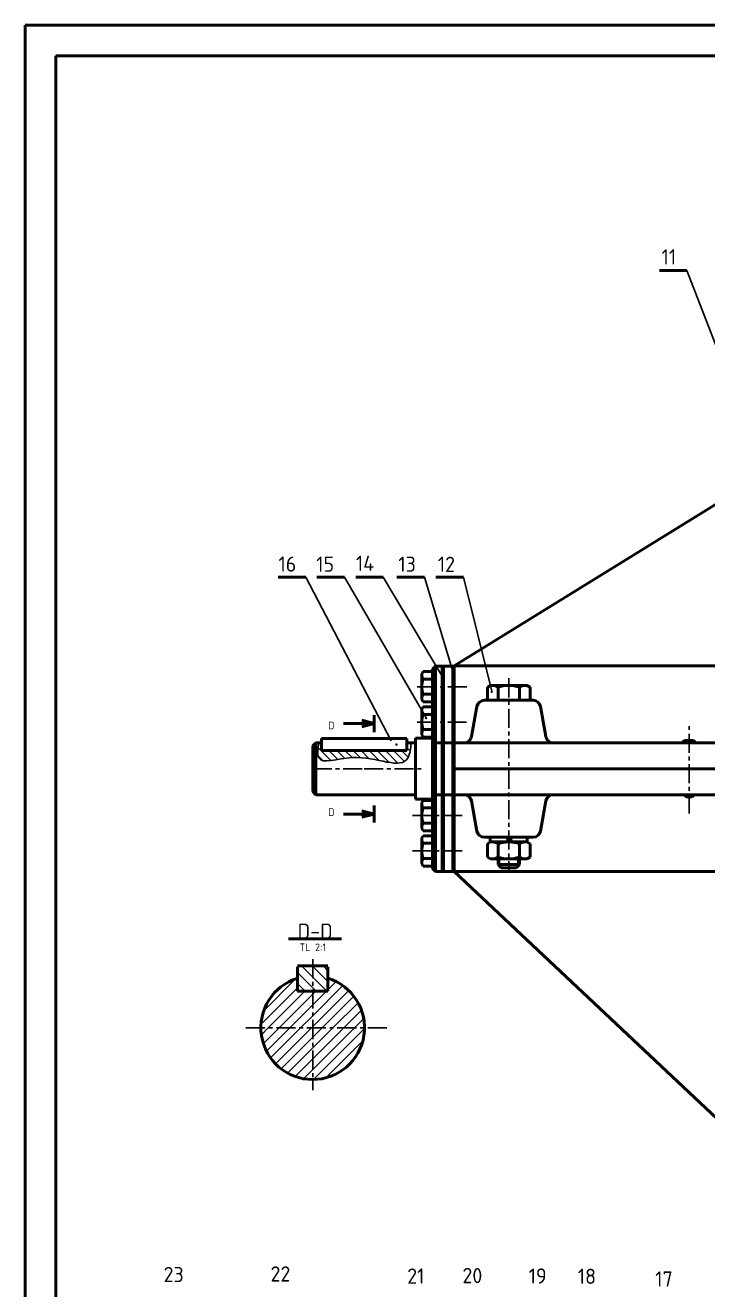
# Model space of a CAD drawing. Header units: millimetres. Extents: x -21370 to -1531, y 2 to 2748.
# Drawn here: x -4722 to -4274, y 854 to 1684 of the extents above; entities that cross this region are included whole.
import ezdxf

# ---------------------------------------------------------------- set-up
doc = ezdxf.new("R2010")
doc.units = ezdxf.units.MM
doc.header["$LTSCALE"] = 10
doc.header["$MEASUREMENT"] = 0
doc.linetypes.add('CENTER', pattern=[2, 1.25, -0.25, 0.25, -0.25])
for name, color, linetype, lineweight in [('manh', 3, 'Continuous', 25), ('net dam', 7, 'Continuous', 50), ('NET TAM', 80, 'CENTER', 25), ('NET ĐẬM', 7, 'Continuous', 50), ('THƯỜNG MẢNH', 110, 'Continuous', 25)]:
    doc.layers.add(name, color=color, linetype=linetype, lineweight=lineweight)
doc.styles.add('7284', font='')
doc.styles.add('MtXpl_TCVN_7284', font='')
doc.styles.get('7284').set_extended_font_data('TCVN 7284')
doc.styles.get('MtXpl_TCVN_7284').set_extended_font_data('TCVN 7284', bold=True)

msp = doc.modelspace()

# ---------------------------------------------------------------- hatches: boundary and pattern name
at = {"layer": 'manh'}
h = msp.add_hatch(color=256, dxfattribs=at)
edge = h.paths.add_edge_path(flags=0)
edge.add_arc((-4447.904, 1256.445), 0.832, 0, 360)
h = msp.add_hatch(color=256, dxfattribs=at)
edge = h.paths.add_edge_path(flags=0)
edge.add_arc((-4440.367, 1256.657), 0.832, 0, 360)
h = msp.add_hatch(color=256, dxfattribs=at)
edge = h.paths.add_edge_path(flags=0)
edge.add_arc((-4415.632, 1246.461), 0.832, 0, 360)
h = msp.add_hatch(color=256, dxfattribs=at)
edge = h.paths.add_edge_path(flags=0)
edge.add_arc((-4458.726, 1229.251), 0.832, 0, 360)
h = msp.add_hatch(color=256, dxfattribs=at)
edge = h.paths.add_edge_path(flags=0)
edge.add_arc((-4478.118, 1211.883), 0.832, 0, 360)

# ---------------------------------------------------------------- linework, layer by layer
at = {"layer": 'net dam'}
for p, q in [((-4440.195, 1263.47), (-4264.202, 1372.263)), ((-4452.462, 1263.469), (-4452.462, 1128.469)), ((-4440.195, 1263.47), (-4440.195, 1128.47)), ((-4527.345, 1207.97), (-4527.345, 1215.97)), ((-4471.345, 1215.97), (-4471.345, 1207.97)), ((-4471.345, 1212.97), (-4465.595, 1212.97)), ((-4465.595, 1175.921), (-4465.595, 1216.018)), ((-4465.595, 1216.018), (-4454.462, 1216.018)), ((-4465.595, 1175.921), (-4454.462, 1175.921))]:
    msp.add_line(p, q, dxfattribs=at)
at = {"layer": 'NET TAM'}
for p, q in [((-4404.456, 1255.375), (-4404.456, 1127.87)), ((-4464.426, 1249.895), (-4461.462, 1249.895)), ((-4464.426, 1249.895), (-4431.703, 1249.895)), ((-4464.426, 1226.684), (-4461.462, 1226.684)), ((-4464.426, 1226.684), (-4432.127, 1226.684)), ((-4286.051, 1166.524), (-4286.051, 1225.061)), ((-4533.095, 1195.97), (-4499.345, 1195.97)), ((-4533.095, 1195.97), (-4499.345, 1195.97)), ((-4533.095, 1195.97), (-4499.345, 1195.97)), ((-4533.095, 1195.97), (-4499.345, 1195.97)), ((-4499.345, 1195.97), (-4460.289, 1195.97)), ((-4452.462, 1195.969), (-4452.46, 1195.969)), ((-4448.156, 1195.969), (-4447.156, 1195.969)), ((-4467.515, 1165.255), (-4432.583, 1165.255)), ((-4467.515, 1142.029), (-4432.583, 1142.029)), ((-4461.462, 1142.029), (-4463.94, 1142.029)), ((-4533.095, 1071.025), (-4533.095, 985.025)), ((-4576.951, 1025.915), (-4481.951, 1025.915))]:
    msp.add_line(p, q, dxfattribs=at)
at = {"layer": 'NET ĐẬM', "ltscale": 2}
for p, q in [((-4721.751, 2.198), (-4721.751, 1684.198)), ((-4721.751, 1684.198), (-2343.751, 1684.198)), ((-4701.751, 1664.198), (-2363.751, 1664.198)), ((-4701.751, 22.198), (-4701.751, 1664.198))]:
    msp.add_line(p, q, dxfattribs=at)
at = {"layer": 'NET ĐẬM'}
for p, q in [((-4287.481, 1523.216), (-4305.535, 1523.191)), ((-4287.481, 1523.216), (-4297.481, 1523.216)), ((-4537.645, 1321.772), (-4555.7, 1321.746)), ((-4512.297, 1321.772), (-4530.352, 1321.746)), ((-4486.777, 1321.772), (-4504.831, 1321.746)), ((-4459.73, 1321.772), (-4477.784, 1321.746)), ((-4434.221, 1321.772), (-4452.275, 1321.746)), ((-4452.462, 1263.469), (-4454.462, 1261.469)), ((-4440.227, 1263.469), (-4452.462, 1263.469)), ((-4448.156, 1263.469), (-4448.156, 1128.469)), ((-4447.156, 1128.469), (-4447.156, 1263.469)), ((-4441.199, 1263.469), (-4441.199, 1128.469)), ((-4440.199, 1263.469), (-4440.227, 1263.469)), ((-4440.199, 1263.469), (-4440.199, 1128.469)), ((-4264.202, 1263.47), (-4440.195, 1263.47)), ((-4454.462, 1259.895), (-4460.604, 1259.895)), ((-4460.604, 1254.895), (-4454.462, 1254.895)), ((-4454.462, 1261.469), (-4454.462, 1130.469)), ((-4416.484, 1250.77), (-4418.456, 1249.631)), ((-4418.456, 1240.97), (-4418.456, 1249.631)), ((-4416.484, 1250.77), (-4392.429, 1250.77)), ((-4416.484, 1250.77), (-4392.429, 1250.77)), ((-4411.456, 1240.97), (-4411.456, 1249.569)), ((-4397.456, 1240.97), (-4397.456, 1249.569)), ((-4392.429, 1250.77), (-4390.456, 1249.631)), ((-4390.456, 1240.97), (-4390.456, 1249.631)), ((-4390.456, 1242.108), (-4390.456, 1249.631)), ((-4454.462, 1244.895), (-4460.604, 1244.895)), ((-4454.462, 1239.895), (-4460.604, 1239.895)), ((-4420.456, 1240.97), (-4404.456, 1240.97)), ((-4388.456, 1240.97), (-4404.456, 1240.97)), ((-4492.848, 1231.232), (-4492.848, 1220.101)), ((-4454.462, 1236.684), (-4460.604, 1236.684)), ((-4460.604, 1231.684), (-4454.462, 1231.684)), ((-4425.38, 1236.838), (-4428.86, 1217.101)), ((-4383.532, 1236.838), (-4380.052, 1217.101)), ((-4492.848, 1225.666), (-4512.848, 1225.666)), ((-4492.848, 1225.666), (-4500.903, 1227.824)), ((-4492.848, 1225.666), (-4500.903, 1223.508)), ((-4454.462, 1221.684), (-4460.604, 1221.684)), ((-4531.095, 1212.97), (-4533.095, 1210.97)), ((-4531.095, 1212.97), (-4527.345, 1212.97)), ((-4531.095, 1195.97), (-4531.095, 1212.97)), ((-4527.345, 1215.97), (-4471.345, 1215.97)), ((-4454.462, 1216.684), (-4460.604, 1216.684)), ((-4433.784, 1212.97), (-4452.462, 1212.968)), ((-4433.784, 1212.97), (-4373.644, 1212.97)), ((-4279.299, 1212.97), (-4375.128, 1212.97)), ((-4375.128, 1212.97), (-4373.644, 1212.97)), ((-4373.644, 1212.97), (-4264.202, 1212.97)), ((-4290.052, 1213.47), (-4289.055, 1214.47)), ((-4290.051, 1212.97), (-4290.052, 1213.47)), ((-4290.051, 1212.97), (-4290.052, 1213.47)), ((-4290.052, 1213.47), (-4286.051, 1213.47)), ((-4289.055, 1214.47), (-4286.051, 1214.47)), ((-4283.047, 1214.47), (-4286.051, 1214.47)), ((-4286.051, 1213.47), (-4286.038, 1213.47)), ((-4282.05, 1213.47), (-4286.051, 1213.47)), ((-4286.051, 1212.97), (-4283.051, 1212.97)), ((-4282.05, 1213.47), (-4283.047, 1214.47)), ((-4282.051, 1212.97), (-4282.05, 1213.47)), ((-4282.051, 1212.97), (-4282.05, 1213.47)), ((-4533.095, 1195.97), (-4533.095, 1210.97)), ((-4527.345, 1207.97), (-4471.345, 1207.97)), ((-4533.095, 1195.97), (-4533.095, 1180.97)), ((-4531.095, 1195.97), (-4531.095, 1178.97)), ((-4447.156, 1195.97), (-4448.156, 1195.97)), ((-4396.156, 1195.97), (-4440.199, 1195.97)), ((-4284.051, 1195.97), (-4396.156, 1195.97)), ((-4114.452, 1195.97), (-4289.574, 1195.97)), ((-4531.095, 1178.97), (-4533.095, 1180.97)), ((-4465.595, 1178.97), (-4531.095, 1178.97)), ((-4492.848, 1160.707), (-4492.848, 1171.839)), ((-4454.462, 1175.255), (-4460.604, 1175.255)), ((-4433.784, 1178.97), (-4452.462, 1178.968)), ((-4435.919, 1178.97), (-4370.622, 1178.97)), ((-4425.38, 1155.101), (-4428.86, 1174.838)), ((-4383.532, 1155.101), (-4380.052, 1174.838)), ((-4264.202, 1178.97), (-4375.128, 1178.97)), ((-4289.066, 1178.965), (-4289.061, 1178.465)), ((-4288.051, 1177.465), (-4289.061, 1178.465)), ((-4289.051, 1178.465), (-4283.051, 1178.465)), ((-4288.051, 1177.465), (-4284.051, 1177.465)), ((-4284.051, 1177.465), (-4283.041, 1178.465)), ((-4283.036, 1178.965), (-4283.041, 1178.465)), ((-4492.848, 1166.273), (-4512.848, 1166.273)), ((-4492.848, 1166.273), (-4500.903, 1168.431)), ((-4492.848, 1166.273), (-4500.903, 1164.115)), ((-4454.462, 1170.255), (-4460.604, 1170.255)), ((-4460.604, 1160.255), (-4454.462, 1160.255)), ((-4454.462, 1155.255), (-4460.604, 1155.255)), ((-4454.462, 1152.043), (-4460.604, 1152.043)), ((-4454.462, 1147.043), (-4460.604, 1147.043)), ((-4388.456, 1150.97), (-4420.456, 1150.97)), ((-4420.456, 1150.97), (-4412.434, 1150.97)), ((-4418.456, 1137.965), (-4418.456, 1146.763)), ((-4411.456, 1137.965), (-4411.456, 1146.763)), ((-4397.456, 1146.763), (-4397.456, 1137.965)), ((-4390.456, 1137.965), (-4390.456, 1146.763)), ((-4410.406, 1137.664), (-4410.406, 1137.625)), ((-4398.506, 1137.664), (-4398.506, 1137.625)), ((-4460.604, 1137.043), (-4454.462, 1137.043)), ((-4454.462, 1132.043), (-4460.604, 1132.043)), ((-4452.462, 1128.469), (-4454.462, 1130.469)), ((-4416.376, 1136.764), (-4392.537, 1136.764)), ((-4411.456, 1136.764), (-4411.456, 1133.064)), ((-4411.456, 1133.064), (-4409.356, 1130.964)), ((-4411.456, 1133.064), (-4397.456, 1133.064)), ((-4409.356, 1130.964), (-4399.556, 1130.964)), ((-4399.556, 1130.964), (-4397.456, 1133.064)), ((-4397.456, 1136.764), (-4397.456, 1133.064)), ((-4264.202, 1128.47), (-4452.462, 1128.47)), ((-4440.199, 1128.469), (-4440.227, 1128.469)), ((-4440.227, 1128.469), (-4264.202, 962.867)), ((-4548.998, 1084.335), (-4514.231, 1084.335)), ((-4543.095, 1066.515), (-4533.095, 1066.515)), ((-4543.095, 1066.515), (-4533.095, 1066.515)), ((-4543.095, 1049.915), (-4543.095, 1065.915)), ((-4523.095, 1066.515), (-4533.095, 1066.515)), ((-4523.095, 1066.515), (-4533.095, 1066.515)), ((-4523.095, 1049.915), (-4523.095, 1065.915)), ((-4533.095, 1049.915), (-4543.095, 1049.915)), ((-4533.095, 1049.915), (-4523.095, 1049.915))]:
    msp.add_line(p, q, dxfattribs=at)
at = {"layer": 'NET ĐẬM', "ltscale": 3}
for p, q in [((-4460.604, 1259.895), (-4461.462, 1258.41)), ((-4461.462, 1241.381), (-4461.462, 1258.41)), ((-4454.462, 1239.895), (-4454.462, 1259.895)), ((-4460.604, 1239.895), (-4461.462, 1241.381)), ((-4460.604, 1236.684), (-4461.462, 1235.198)), ((-4461.462, 1218.169), (-4461.462, 1235.198)), ((-4454.462, 1216.684), (-4454.462, 1236.684)), ((-4460.604, 1216.684), (-4461.462, 1218.169)), ((-4460.604, 1175.255), (-4461.462, 1173.769)), ((-4461.462, 1173.769), (-4461.462, 1156.741)), ((-4454.462, 1175.255), (-4454.462, 1155.255)), ((-4460.604, 1155.255), (-4461.462, 1156.741)), ((-4460.604, 1152.043), (-4461.462, 1150.558)), ((-4461.462, 1150.558), (-4461.462, 1133.529)), ((-4454.462, 1152.043), (-4454.462, 1132.043)), ((-4418.456, 1146.763), (-4416.376, 1147.964)), ((-4416.506, 1150.964), (-4416.506, 1147.964)), ((-4416.506, 1147.964), (-4392.406, 1147.964)), ((-4405.456, 1150.964), (-4404.652, 1147.964)), ((-4403.456, 1150.964), (-4402.652, 1147.964)), ((-4390.456, 1146.763), (-4392.537, 1147.964)), ((-4392.406, 1150.964), (-4392.406, 1147.964)), ((-4418.456, 1137.965), (-4416.376, 1136.764)), ((-4390.456, 1137.965), (-4392.537, 1136.764)), ((-4460.604, 1132.043), (-4461.462, 1133.529))]:
    msp.add_line(p, q, dxfattribs=at)
at = {"layer": 'NET ĐẬM'}
for centre, radius, start, end in [((-4457.39, 1257.395), 4.072, 180, 217.878879), ((-4446.462, 1249.895), 15, 160.528779, 199.471221), ((-4414.956, 1245.069), 5.7, 52.121121, 127.878879), ((-4404.456, 1229.77), 21, 70.528779, 109.471221), ((-4393.956, 1245.069), 5.7, 52.121121, 127.878879), ((-4420.456, 1235.97), 5, 90, 170), ((-4388.456, 1235.97), 5, 10, 90), ((-4457.39, 1234.184), 4.072, 180, 217.878879), ((-4446.462, 1226.684), 15, 160.528779, 199.471221), ((-4433.784, 1217.97), 5, 270, 350), ((-4375.128, 1217.97), 5, 190, 270), ((-4433.784, 1173.97), 5, 10, 90), ((-4375.128, 1173.97), 5, 90, 170), ((-4446.462, 1165.255), 15, 160.528779, 199.471221), ((-4457.39, 1157.755), 4.072, 142.121121, 180), ((-4420.456, 1155.97), 5, 190, 270), ((-4388.456, 1155.97), 5, 270, 350), ((-4446.462, 1142.043), 15, 160.528779, 199.471221), ((-4404.456, 1126.964), 21, 70.528779, 109.471221), ((-4393.956, 1142.264), 5.7, 90, 127.878879), ((-4457.39, 1134.543), 4.072, 142.121121, 180), ((-4533.095, 1025.915), 34, 107.104635, 72.895365)]:
    msp.add_arc(centre, radius, start, end, dxfattribs=at)
at = {"layer": 'NET ĐẬM', "ltscale": 3}
for centre, radius, start, end in [((-4457.39, 1257.395), 4.072, 180, 217.878879), ((-4457.39, 1242.395), 4.072, 142.121121, 180), ((-4457.39, 1234.184), 4.072, 180, 217.878879), ((-4457.39, 1219.184), 4.072, 142.121121, 180), ((-4457.39, 1172.755), 4.072, 180, 217.878879), ((-4457.39, 1157.755), 4.072, 142.121121, 180), ((-4457.39, 1149.543), 4.072, 180, 217.878879), ((-4414.956, 1142.264), 5.7, 52.121121, 90), ((-4393.956, 1142.264), 5.7, 90, 127.878879), ((-4414.956, 1142.465), 5.7, 270, 307.878879), ((-4404.456, 1157.764), 21, 250.528779, 289.471221), ((-4393.956, 1142.465), 5.7, 232.121121, 270), ((-4457.39, 1134.543), 4.072, 142.121121, 180)]:
    msp.add_arc(centre, radius, start, end, dxfattribs=at)
at = {"layer": 'THƯỜNG MẢNH'}
for p, q in [((-4253.75, 1435.778), (-4287.481, 1523.216)), ((-4481.624, 1214.366), (-4537.645, 1321.772)), ((-4458.62, 1229.43), (-4512.297, 1321.772)), ((-4448.156, 1256.842), (-4486.777, 1321.772)), ((-4440.199, 1257.054), (-4459.73, 1321.772)), ((-4415.491, 1246.867), (-4434.221, 1321.772)), ((-4410.406, 1136.764), (-4410.406, 1132.014)), ((-4398.506, 1136.764), (-4398.506, 1132.014))]:
    msp.add_line(p, q, dxfattribs=at)
at = {"layer": 'THƯỜNG MẢNH', "linetype": 'Continuous'}
for p, q in [((-4448.156, 1261.731), (-4447.156, 1262.731)), ((-4447.156, 1261.64), (-4448.156, 1262.64)), ((-4447.156, 1263.408), (-4447.218, 1263.469)), ((-4441.199, 1263.385), (-4441.115, 1263.469)), ((-4440.199, 1261.754), (-4441.199, 1262.754)), ((-4441.199, 1261.617), (-4440.199, 1262.617)), ((-4448.156, 1259.963), (-4447.156, 1260.963)), ((-4447.156, 1259.872), (-4448.156, 1260.872)), ((-4448.156, 1258.196), (-4447.156, 1259.196)), ((-4447.156, 1258.105), (-4448.156, 1259.105)), ((-4448.156, 1256.428), (-4447.156, 1257.428)), ((-4447.156, 1256.337), (-4448.156, 1257.337)), ((-4448.156, 1254.66), (-4447.156, 1255.66)), ((-4447.156, 1254.569), (-4448.156, 1255.569)), ((-4448.156, 1252.892), (-4447.156, 1253.892)), ((-4447.156, 1252.801), (-4448.156, 1253.801)), ((-4440.199, 1259.986), (-4441.199, 1260.986)), ((-4441.199, 1259.849), (-4440.199, 1260.849)), ((-4440.199, 1258.219), (-4441.199, 1259.219)), ((-4441.199, 1258.082), (-4440.199, 1259.082)), ((-4440.199, 1256.451), (-4441.199, 1257.451)), ((-4441.199, 1256.314), (-4440.199, 1257.314)), ((-4440.199, 1254.683), (-4441.199, 1255.683)), ((-4441.199, 1254.546), (-4440.199, 1255.546)), ((-4440.199, 1252.915), (-4441.199, 1253.915)), ((-4441.199, 1252.778), (-4440.199, 1253.778)), ((-4448.156, 1251.124), (-4447.156, 1252.124)), ((-4447.156, 1251.034), (-4448.156, 1252.034)), ((-4448.156, 1249.357), (-4447.156, 1250.357)), ((-4447.156, 1249.266), (-4448.156, 1250.266)), ((-4448.156, 1247.589), (-4447.156, 1248.589)), ((-4447.156, 1247.498), (-4448.156, 1248.498)), ((-4448.156, 1245.821), (-4447.156, 1246.821)), ((-4447.156, 1245.73), (-4448.156, 1246.73)), ((-4440.199, 1251.148), (-4441.199, 1252.148)), ((-4441.199, 1251.01), (-4440.199, 1252.01)), ((-4440.199, 1249.38), (-4441.199, 1250.38)), ((-4441.199, 1249.243), (-4440.199, 1250.243)), ((-4440.199, 1247.612), (-4441.199, 1248.612)), ((-4441.199, 1247.475), (-4440.199, 1248.475)), ((-4440.199, 1245.844), (-4441.199, 1246.844)), ((-4441.199, 1245.707), (-4440.199, 1246.707)), ((-4448.156, 1244.053), (-4447.156, 1245.053)), ((-4447.156, 1243.962), (-4448.156, 1244.962)), ((-4447.156, 1242.195), (-4448.156, 1243.195)), ((-4448.156, 1242.286), (-4447.437, 1243.005)), ((-4448.156, 1240.518), (-4447.156, 1241.518)), ((-4447.156, 1240.427), (-4448.156, 1241.427)), ((-4448.156, 1238.75), (-4447.156, 1239.75)), ((-4447.156, 1238.659), (-4448.156, 1239.659)), ((-4448.156, 1236.982), (-4447.156, 1237.982)), ((-4447.156, 1236.891), (-4448.156, 1237.891)), ((-4447.437, 1243.005), (-4447.156, 1243.286)), ((-4440.199, 1244.076), (-4441.199, 1245.076)), ((-4441.199, 1243.939), (-4440.199, 1244.939)), ((-4440.199, 1242.309), (-4441.199, 1243.309)), ((-4441.199, 1242.172), (-4440.199, 1243.172)), ((-4440.199, 1240.541), (-4441.199, 1241.541)), ((-4441.199, 1240.404), (-4440.199, 1241.404)), ((-4440.199, 1238.773), (-4441.199, 1239.773)), ((-4441.199, 1238.636), (-4440.199, 1239.636)), ((-4440.199, 1237.005), (-4441.199, 1238.005)), ((-4441.199, 1236.868), (-4440.199, 1237.868)), ((-4448.156, 1235.215), (-4447.156, 1236.215)), ((-4447.156, 1235.124), (-4448.156, 1236.124)), ((-4448.156, 1233.447), (-4447.156, 1234.447)), ((-4447.156, 1233.356), (-4448.156, 1234.356)), ((-4448.156, 1231.679), (-4447.156, 1232.679)), ((-4447.156, 1231.588), (-4448.156, 1232.588)), ((-4448.156, 1229.911), (-4447.156, 1230.911)), ((-4447.156, 1229.82), (-4448.156, 1230.82)), ((-4448.156, 1228.143), (-4447.156, 1229.143)), ((-4447.156, 1228.053), (-4448.156, 1229.053)), ((-4440.199, 1235.238), (-4441.199, 1236.238)), ((-4441.199, 1235.101), (-4440.199, 1236.101)), ((-4440.199, 1233.47), (-4441.199, 1234.47)), ((-4441.199, 1233.333), (-4440.199, 1234.333)), ((-4440.199, 1231.702), (-4441.199, 1232.702)), ((-4441.199, 1231.565), (-4440.199, 1232.565)), ((-4440.199, 1229.934), (-4441.199, 1230.934)), ((-4441.199, 1229.797), (-4440.199, 1230.797)), ((-4440.199, 1228.167), (-4441.199, 1229.167)), ((-4441.199, 1228.029), (-4440.199, 1229.029)), ((-4447.555, 1226.684), (-4448.156, 1227.285)), ((-4448.156, 1226.376), (-4447.848, 1226.684)), ((-4448.156, 1224.608), (-4447.156, 1225.608)), ((-4447.156, 1224.517), (-4448.156, 1225.517)), ((-4448.156, 1222.84), (-4447.156, 1223.84)), ((-4447.156, 1222.749), (-4448.156, 1223.749)), ((-4448.156, 1221.072), (-4447.156, 1222.072)), ((-4447.156, 1220.981), (-4448.156, 1221.981)), ((-4447.848, 1226.684), (-4447.156, 1227.376)), ((-4447.156, 1226.285), (-4447.555, 1226.684)), ((-4440.199, 1226.399), (-4441.199, 1227.399)), ((-4441.199, 1226.262), (-4440.199, 1227.262)), ((-4440.199, 1224.631), (-4441.199, 1225.631)), ((-4441.199, 1224.494), (-4440.199, 1225.494)), ((-4440.199, 1222.863), (-4441.199, 1223.863)), ((-4441.199, 1222.726), (-4440.199, 1223.726)), ((-4440.199, 1221.095), (-4441.199, 1222.095)), ((-4441.199, 1220.958), (-4440.199, 1221.958)), ((-4527.345, 1212.782), (-4527.533, 1212.97)), ((-4468.544, 1212.317), (-4469.196, 1212.97)), ((-4448.156, 1219.305), (-4447.156, 1220.305)), ((-4447.156, 1219.214), (-4448.156, 1220.214)), ((-4448.156, 1217.537), (-4447.156, 1218.537)), ((-4447.156, 1217.446), (-4448.156, 1218.446)), ((-4448.156, 1215.769), (-4447.156, 1216.769)), ((-4447.156, 1215.678), (-4448.156, 1216.678)), ((-4448.156, 1214.001), (-4447.156, 1215.001)), ((-4447.156, 1213.91), (-4448.156, 1214.91)), ((-4448.156, 1212.234), (-4447.156, 1213.234)), ((-4447.156, 1212.143), (-4448.156, 1213.143)), ((-4440.199, 1219.328), (-4441.199, 1220.328)), ((-4441.199, 1219.191), (-4440.199, 1220.191)), ((-4440.199, 1217.56), (-4441.199, 1218.56)), ((-4441.199, 1217.423), (-4440.199, 1218.423)), ((-4440.199, 1215.792), (-4441.199, 1216.792)), ((-4441.199, 1215.655), (-4440.199, 1216.655)), ((-4440.199, 1214.024), (-4441.199, 1215.024)), ((-4441.199, 1213.887), (-4440.199, 1214.887)), ((-4440.199, 1212.257), (-4441.199, 1213.257)), ((-4441.199, 1212.12), (-4440.199, 1213.12)), ((-4521.221, 1201.355), (-4529.609, 1209.743)), ((-4526.51, 1201.34), (-4529.57, 1204.4)), ((-4516.649, 1202.086), (-4522.533, 1207.97)), ((-4512.096, 1202.836), (-4517.229, 1207.97)), ((-4507.297, 1203.34), (-4511.926, 1207.97)), ((-4501.947, 1203.294), (-4506.623, 1207.97)), ((-4495.95, 1202.6), (-4501.319, 1207.97)), ((-4489.438, 1201.391), (-4496.016, 1207.97)), ((-4482.881, 1200.137), (-4490.713, 1207.97)), ((-4477.123, 1199.683), (-4485.41, 1207.97)), ((-4472.909, 1200.772), (-4480.106, 1207.97)), ((-4470.399, 1203.566), (-4474.803, 1207.97)), ((-4469.187, 1207.657), (-4471.345, 1209.815)), ((-4448.156, 1210.466), (-4447.156, 1211.466)), ((-4447.156, 1210.375), (-4448.156, 1211.375)), ((-4448.156, 1208.698), (-4447.156, 1209.698)), ((-4447.156, 1208.607), (-4448.156, 1209.607)), ((-4448.156, 1206.93), (-4447.156, 1207.93)), ((-4447.156, 1206.839), (-4448.156, 1207.839)), ((-4448.156, 1205.163), (-4447.156, 1206.163)), ((-4447.156, 1205.072), (-4448.156, 1206.072)), ((-4448.156, 1203.395), (-4447.156, 1204.395)), ((-4447.156, 1203.304), (-4448.156, 1204.304)), ((-4440.199, 1210.489), (-4441.199, 1211.489)), ((-4441.199, 1210.352), (-4440.199, 1211.352)), ((-4440.199, 1208.721), (-4441.199, 1209.721)), ((-4441.199, 1208.584), (-4440.199, 1209.584)), ((-4440.199, 1206.953), (-4441.199, 1207.953)), ((-4441.199, 1206.816), (-4440.199, 1207.816)), ((-4440.199, 1205.186), (-4441.199, 1206.186)), ((-4441.199, 1205.049), (-4440.199, 1206.049)), ((-4440.199, 1203.418), (-4441.199, 1204.418)), ((-4441.199, 1203.281), (-4440.199, 1204.281)), ((-4448.156, 1201.627), (-4447.156, 1202.627)), ((-4447.156, 1201.536), (-4448.156, 1202.536)), ((-4448.156, 1199.859), (-4447.156, 1200.859)), ((-4447.156, 1199.768), (-4448.156, 1200.768)), ((-4448.156, 1198.091), (-4447.156, 1199.091)), ((-4447.156, 1198.001), (-4448.156, 1199.001)), ((-4448.156, 1196.324), (-4447.156, 1197.324)), ((-4447.156, 1196.233), (-4448.156, 1197.233)), ((-4440.199, 1201.65), (-4441.199, 1202.65)), ((-4441.199, 1201.513), (-4440.199, 1202.513)), ((-4440.199, 1199.882), (-4441.199, 1200.882)), ((-4441.199, 1199.745), (-4440.199, 1200.745)), ((-4440.199, 1198.115), (-4441.199, 1199.115)), ((-4441.199, 1197.977), (-4440.199, 1198.977)), ((-4440.199, 1196.347), (-4441.199, 1197.347)), ((-4441.199, 1196.21), (-4440.199, 1197.21)), ((-4448.156, 1194.556), (-4447.156, 1195.556)), ((-4447.156, 1194.465), (-4448.156, 1195.465)), ((-4448.156, 1192.788), (-4447.156, 1193.788)), ((-4447.156, 1192.697), (-4448.156, 1193.697)), ((-4448.156, 1191.02), (-4447.156, 1192.02)), ((-4447.156, 1190.929), (-4448.156, 1191.929)), ((-4448.156, 1189.253), (-4447.156, 1190.253)), ((-4447.156, 1189.162), (-4448.156, 1190.162)), ((-4448.156, 1187.485), (-4447.156, 1188.485)), ((-4447.156, 1187.394), (-4448.156, 1188.394)), ((-4440.199, 1194.579), (-4441.199, 1195.579)), ((-4441.199, 1194.442), (-4440.199, 1195.442)), ((-4440.199, 1192.811), (-4441.199, 1193.811)), ((-4441.199, 1192.674), (-4440.199, 1193.674)), ((-4440.199, 1191.043), (-4441.199, 1192.043)), ((-4441.199, 1190.906), (-4440.199, 1191.906)), ((-4440.199, 1189.276), (-4441.199, 1190.276)), ((-4441.199, 1189.139), (-4440.199, 1190.139)), ((-4440.199, 1187.508), (-4441.199, 1188.508)), ((-4441.199, 1187.371), (-4440.199, 1188.371)), ((-4448.156, 1185.717), (-4447.156, 1186.717)), ((-4447.156, 1185.626), (-4448.156, 1186.626)), ((-4448.156, 1183.949), (-4447.156, 1184.949)), ((-4447.156, 1183.858), (-4448.156, 1184.858)), ((-4448.156, 1182.182), (-4447.156, 1183.182)), ((-4447.156, 1182.091), (-4448.156, 1183.091)), ((-4448.156, 1180.414), (-4447.156, 1181.414)), ((-4447.156, 1180.323), (-4448.156, 1181.323)), ((-4448.156, 1178.646), (-4447.156, 1179.646)), ((-4447.156, 1178.555), (-4448.156, 1179.555)), ((-4440.199, 1185.74), (-4441.199, 1186.74)), ((-4441.199, 1185.603), (-4440.199, 1186.603)), ((-4440.199, 1183.972), (-4441.199, 1184.972)), ((-4441.199, 1183.835), (-4440.199, 1184.835)), ((-4440.199, 1182.205), (-4441.199, 1183.205)), ((-4441.199, 1182.068), (-4440.199, 1183.068)), ((-4440.199, 1180.437), (-4441.199, 1181.437)), ((-4441.199, 1180.3), (-4440.199, 1181.3)), ((-4440.199, 1178.669), (-4441.199, 1179.669)), ((-4441.199, 1178.532), (-4440.199, 1179.532)), ((-4448.156, 1176.878), (-4447.156, 1177.878)), ((-4447.156, 1176.787), (-4448.156, 1177.787)), ((-4448.156, 1175.11), (-4447.156, 1176.11)), ((-4447.156, 1175.02), (-4448.156, 1176.02)), ((-4448.156, 1173.343), (-4447.156, 1174.343)), ((-4447.156, 1173.252), (-4448.156, 1174.252)), ((-4448.156, 1171.575), (-4447.156, 1172.575)), ((-4447.156, 1171.484), (-4448.156, 1172.484)), ((-4448.156, 1169.807), (-4447.156, 1170.807)), ((-4447.156, 1169.716), (-4448.156, 1170.716)), ((-4440.199, 1176.901), (-4441.199, 1177.901)), ((-4441.199, 1176.764), (-4440.199, 1177.764)), ((-4440.199, 1175.134), (-4441.199, 1176.134)), ((-4441.199, 1174.996), (-4440.199, 1175.996)), ((-4440.199, 1173.366), (-4441.199, 1174.366)), ((-4441.199, 1173.229), (-4440.199, 1174.229)), ((-4440.199, 1171.598), (-4441.199, 1172.598)), ((-4441.199, 1171.461), (-4440.199, 1172.461)), ((-4440.199, 1169.83), (-4441.199, 1170.83)), ((-4448.156, 1168.039), (-4447.156, 1169.039)), ((-4447.177, 1167.969), (-4448.156, 1168.948)), ((-4448.156, 1166.272), (-4447.156, 1167.272)), ((-4447.156, 1166.181), (-4448.156, 1167.181)), ((-4448.156, 1164.504), (-4447.156, 1165.504)), ((-4447.156, 1164.413), (-4448.156, 1165.413)), ((-4448.156, 1162.736), (-4447.156, 1163.736)), ((-4447.156, 1162.645), (-4448.156, 1163.645)), ((-4447.156, 1167.948), (-4447.177, 1167.969)), ((-4441.199, 1169.693), (-4440.199, 1170.693)), ((-4440.199, 1168.062), (-4441.199, 1169.062)), ((-4441.199, 1167.925), (-4441.155, 1167.969)), ((-4440.199, 1166.295), (-4441.199, 1167.295)), ((-4441.199, 1166.158), (-4440.199, 1167.158)), ((-4440.199, 1164.527), (-4441.199, 1165.527)), ((-4441.199, 1164.39), (-4440.199, 1165.39)), ((-4440.199, 1162.759), (-4441.199, 1163.759)), ((-4441.199, 1162.622), (-4440.199, 1163.622)), ((-4441.155, 1167.969), (-4440.199, 1168.925)), ((-4448.156, 1160.968), (-4447.156, 1161.968)), ((-4447.156, 1160.877), (-4448.156, 1161.877)), ((-4448.156, 1159.201), (-4447.156, 1160.201)), ((-4447.156, 1159.11), (-4448.156, 1160.11)), ((-4448.156, 1157.433), (-4447.156, 1158.433)), ((-4447.156, 1157.342), (-4448.156, 1158.342)), ((-4448.156, 1155.665), (-4447.156, 1156.665)), ((-4447.156, 1155.574), (-4448.156, 1156.574)), ((-4448.156, 1153.897), (-4447.156, 1154.897)), ((-4447.156, 1153.806), (-4448.156, 1154.806)), ((-4440.199, 1160.991), (-4441.199, 1161.991)), ((-4441.199, 1160.854), (-4440.199, 1161.854)), ((-4440.199, 1159.224), (-4441.199, 1160.224)), ((-4441.199, 1159.087), (-4440.199, 1160.087)), ((-4440.199, 1157.456), (-4441.199, 1158.456)), ((-4441.199, 1157.319), (-4440.199, 1158.319)), ((-4440.199, 1155.688), (-4441.199, 1156.688)), ((-4441.199, 1155.551), (-4440.199, 1156.551)), ((-4440.199, 1153.92), (-4441.199, 1154.92)), ((-4441.199, 1153.783), (-4440.199, 1154.783)), ((-4448.156, 1152.13), (-4447.156, 1153.13)), ((-4447.156, 1152.039), (-4448.156, 1153.039)), ((-4448.156, 1150.362), (-4447.156, 1151.362)), ((-4447.156, 1150.271), (-4448.156, 1151.271)), ((-4448.156, 1148.594), (-4447.156, 1149.594)), ((-4447.156, 1148.503), (-4448.156, 1149.503)), ((-4448.156, 1146.826), (-4447.156, 1147.826)), ((-4447.156, 1146.735), (-4448.156, 1147.735)), ((-4448.156, 1145.058), (-4447.156, 1146.058)), ((-4447.156, 1144.968), (-4448.156, 1145.968)), ((-4440.199, 1152.153), (-4441.199, 1153.153)), ((-4441.199, 1152.016), (-4440.199, 1153.016)), ((-4440.199, 1150.385), (-4441.199, 1151.385)), ((-4441.199, 1150.248), (-4440.199, 1151.248)), ((-4440.199, 1148.617), (-4441.199, 1149.617)), ((-4441.199, 1148.48), (-4440.199, 1149.48)), ((-4440.199, 1146.849), (-4441.199, 1147.849)), ((-4441.199, 1146.712), (-4440.199, 1147.712)), ((-4440.199, 1145.082), (-4441.199, 1146.082)), ((-4441.199, 1144.944), (-4440.199, 1145.944)), ((-4448.156, 1143.291), (-4447.156, 1144.291)), ((-4447.156, 1143.2), (-4448.156, 1144.2)), ((-4447.768, 1142.043), (-4448.156, 1142.432)), ((-4448.156, 1141.523), (-4447.65, 1142.029)), ((-4448.156, 1139.755), (-4447.156, 1140.755)), ((-4447.156, 1139.664), (-4448.156, 1140.664)), ((-4448.156, 1137.987), (-4447.156, 1138.987)), ((-4447.156, 1137.896), (-4448.156, 1138.896)), ((-4447.156, 1141.432), (-4447.753, 1142.029)), ((-4447.636, 1142.043), (-4447.156, 1142.523)), ((-4440.199, 1143.314), (-4441.199, 1144.314)), ((-4441.199, 1143.177), (-4440.199, 1144.177)), ((-4440.697, 1142.043), (-4441.199, 1142.546)), ((-4441.199, 1141.409), (-4440.579, 1142.029)), ((-4440.199, 1139.778), (-4441.199, 1140.778)), ((-4441.199, 1139.641), (-4440.199, 1140.641)), ((-4440.199, 1138.01), (-4441.199, 1139.01)), ((-4441.199, 1137.873), (-4440.199, 1138.873)), ((-4440.199, 1141.546), (-4440.682, 1142.029)), ((-4440.565, 1142.043), (-4440.199, 1142.409)), ((-4448.156, 1136.22), (-4447.156, 1137.22)), ((-4447.156, 1136.129), (-4448.156, 1137.129)), ((-4448.156, 1134.452), (-4447.156, 1135.452)), ((-4447.156, 1134.361), (-4448.156, 1135.361)), ((-4448.156, 1132.684), (-4447.156, 1133.684)), ((-4447.156, 1132.593), (-4448.156, 1133.593)), ((-4448.156, 1130.916), (-4447.156, 1131.916)), ((-4447.156, 1130.825), (-4448.156, 1131.825)), ((-4448.156, 1129.149), (-4447.156, 1130.149)), ((-4447.156, 1129.058), (-4448.156, 1130.058)), ((-4440.199, 1136.243), (-4441.199, 1137.243)), ((-4441.199, 1136.106), (-4440.199, 1137.106)), ((-4440.199, 1134.475), (-4441.199, 1135.475)), ((-4441.199, 1134.338), (-4440.199, 1135.338)), ((-4440.199, 1132.707), (-4441.199, 1133.707)), ((-4441.199, 1132.57), (-4440.199, 1133.57)), ((-4440.199, 1130.939), (-4441.199, 1131.939)), ((-4441.199, 1130.802), (-4440.199, 1131.802)), ((-4440.199, 1129.172), (-4441.199, 1130.172)), ((-4441.199, 1129.035), (-4440.199, 1130.035)), ((-4533.095, 1059.179), (-4540.431, 1066.515)), ((-4533.095, 1066.25), (-4533.36, 1066.515)), ((-4523.095, 1056.25), (-4533.095, 1066.25)), ((-4523.095, 1063.321), (-4526.289, 1066.515)), ((-4533.095, 1052.108), (-4543.095, 1062.108)), ((-4537.973, 1049.915), (-4543.095, 1055.037)), ((-4523.831, 1049.915), (-4533.095, 1059.179)), ((-4530.902, 1049.915), (-4533.095, 1052.108))]:
    msp.add_line(p, q, dxfattribs=at)
at = {"layer": 'THƯỜNG MẢNH', "color": 3, "linetype": 'Continuous'}
for p, q in [((-4565.2, 1037.107), (-4544.288, 1058.02)), ((-4523.095, 1057.999), (-4522.781, 1058.313)), ((-4523.095, 1050.928), (-4517.762, 1056.261)), ((-4567.017, 1028.22), (-4543.095, 1052.141)), ((-4562.25, 1025.915), (-4538.25, 1049.915)), ((-4555.179, 1025.915), (-4533.095, 1047.999)), ((-4533.095, 1033.857), (-4513.355, 1053.597)), ((-4533.095, 1026.786), (-4509.493, 1050.388)), ((-4533.095, 1047.999), (-4531.179, 1049.915)), ((-4533.095, 1040.928), (-4524.108, 1049.915)), ((-4526.895, 1025.915), (-4506.154, 1046.656)), ((-4548.108, 1025.915), (-4533.095, 1040.928)), ((-4519.824, 1025.915), (-4503.352, 1042.387)), ((-4541.037, 1025.915), (-4533.095, 1033.857)), ((-4512.753, 1025.915), (-4501.14, 1037.528)), ((-4505.682, 1025.915), (-4499.637, 1031.96)), ((-4566.791, 1021.375), (-4562.25, 1025.915)), ((-4565.493, 1015.601), (-4555.179, 1025.915)), ((-4563.441, 1010.582), (-4548.108, 1025.915)), ((-4560.778, 1006.175), (-4541.037, 1025.915)), ((-4557.568, 1002.313), (-4533.966, 1025.915)), ((-4533.966, 1025.915), (-4533.095, 1026.786)), ((-4533.095, 1019.715), (-4526.895, 1025.915)), ((-4533.095, 1012.644), (-4519.824, 1025.915)), ((-4533.095, 1005.573), (-4512.753, 1025.915)), ((-4533.095, 998.502), (-4505.682, 1025.915)), ((-4532.607, 991.919), (-4499.099, 1025.427)), ((-4553.836, 998.974), (-4533.095, 1019.715)), ((-4524.412, 993.042), (-4500.222, 1017.232)), ((-4549.567, 996.172), (-4533.095, 1012.644)), ((-4544.708, 993.96), (-4533.095, 1005.573)), ((-4539.14, 992.457), (-4533.095, 998.502))]:
    msp.add_line(p, q, dxfattribs=at)
at = {"layer": 'THƯỜNG MẢNH'}
msp.add_spline([(-4529.22, 1212.97), (-4529.22, 1203.349), (-4507.129, 1203.349), (-4470.508, 1203.349), (-4468.47, 1212.97)], degree=3, dxfattribs=at)

# ---------------------------------------------------------------- texts
at = {"layer": 'NET ĐẬM'}
for s, height, style, p in [('11', 10, '7284', (-4304.103, 1527.135)), ('16', 10, '7284', (-4555.549, 1325.42)), ('15', 10, '7284', (-4530.753, 1325.351)), ('14', 10, '7284', (-4504.705, 1325.9)), ('13', 10, '7284', (-4476.882, 1325.321)), ('12', 10, '7284', (-4450.971, 1325.25)), ('D', 5, '7284', (-4522.875, 1221.941)), ('D', 5, '7284', (-4522.875, 1164.998)), ('D-D', 10, 'MtXpl_TCVN_7284', (-4542.97, 1084.335)), ('TL 2:1', 5, '7284', (-4541.774, 1076.244)), ('23', 10, '7284', (-4631, 858.873)), ('22', 10, '7284', (-4560.802, 859.252)), ('21', 10, '7284', (-4471.062, 857.862)), ('20', 10, '7284', (-4434.827, 858.184)), ('19', 10, '7284', (-4391.354, 857.918)), ('18', 10, '7284', (-4359.1, 857.689)), ('17', 10, '7284', (-4308.278, 855.944))]:
    msp.add_text(s, height=height, dxfattribs=dict(at, style=style)).set_placement(p)

doc.saveas('drawing.dxf')
